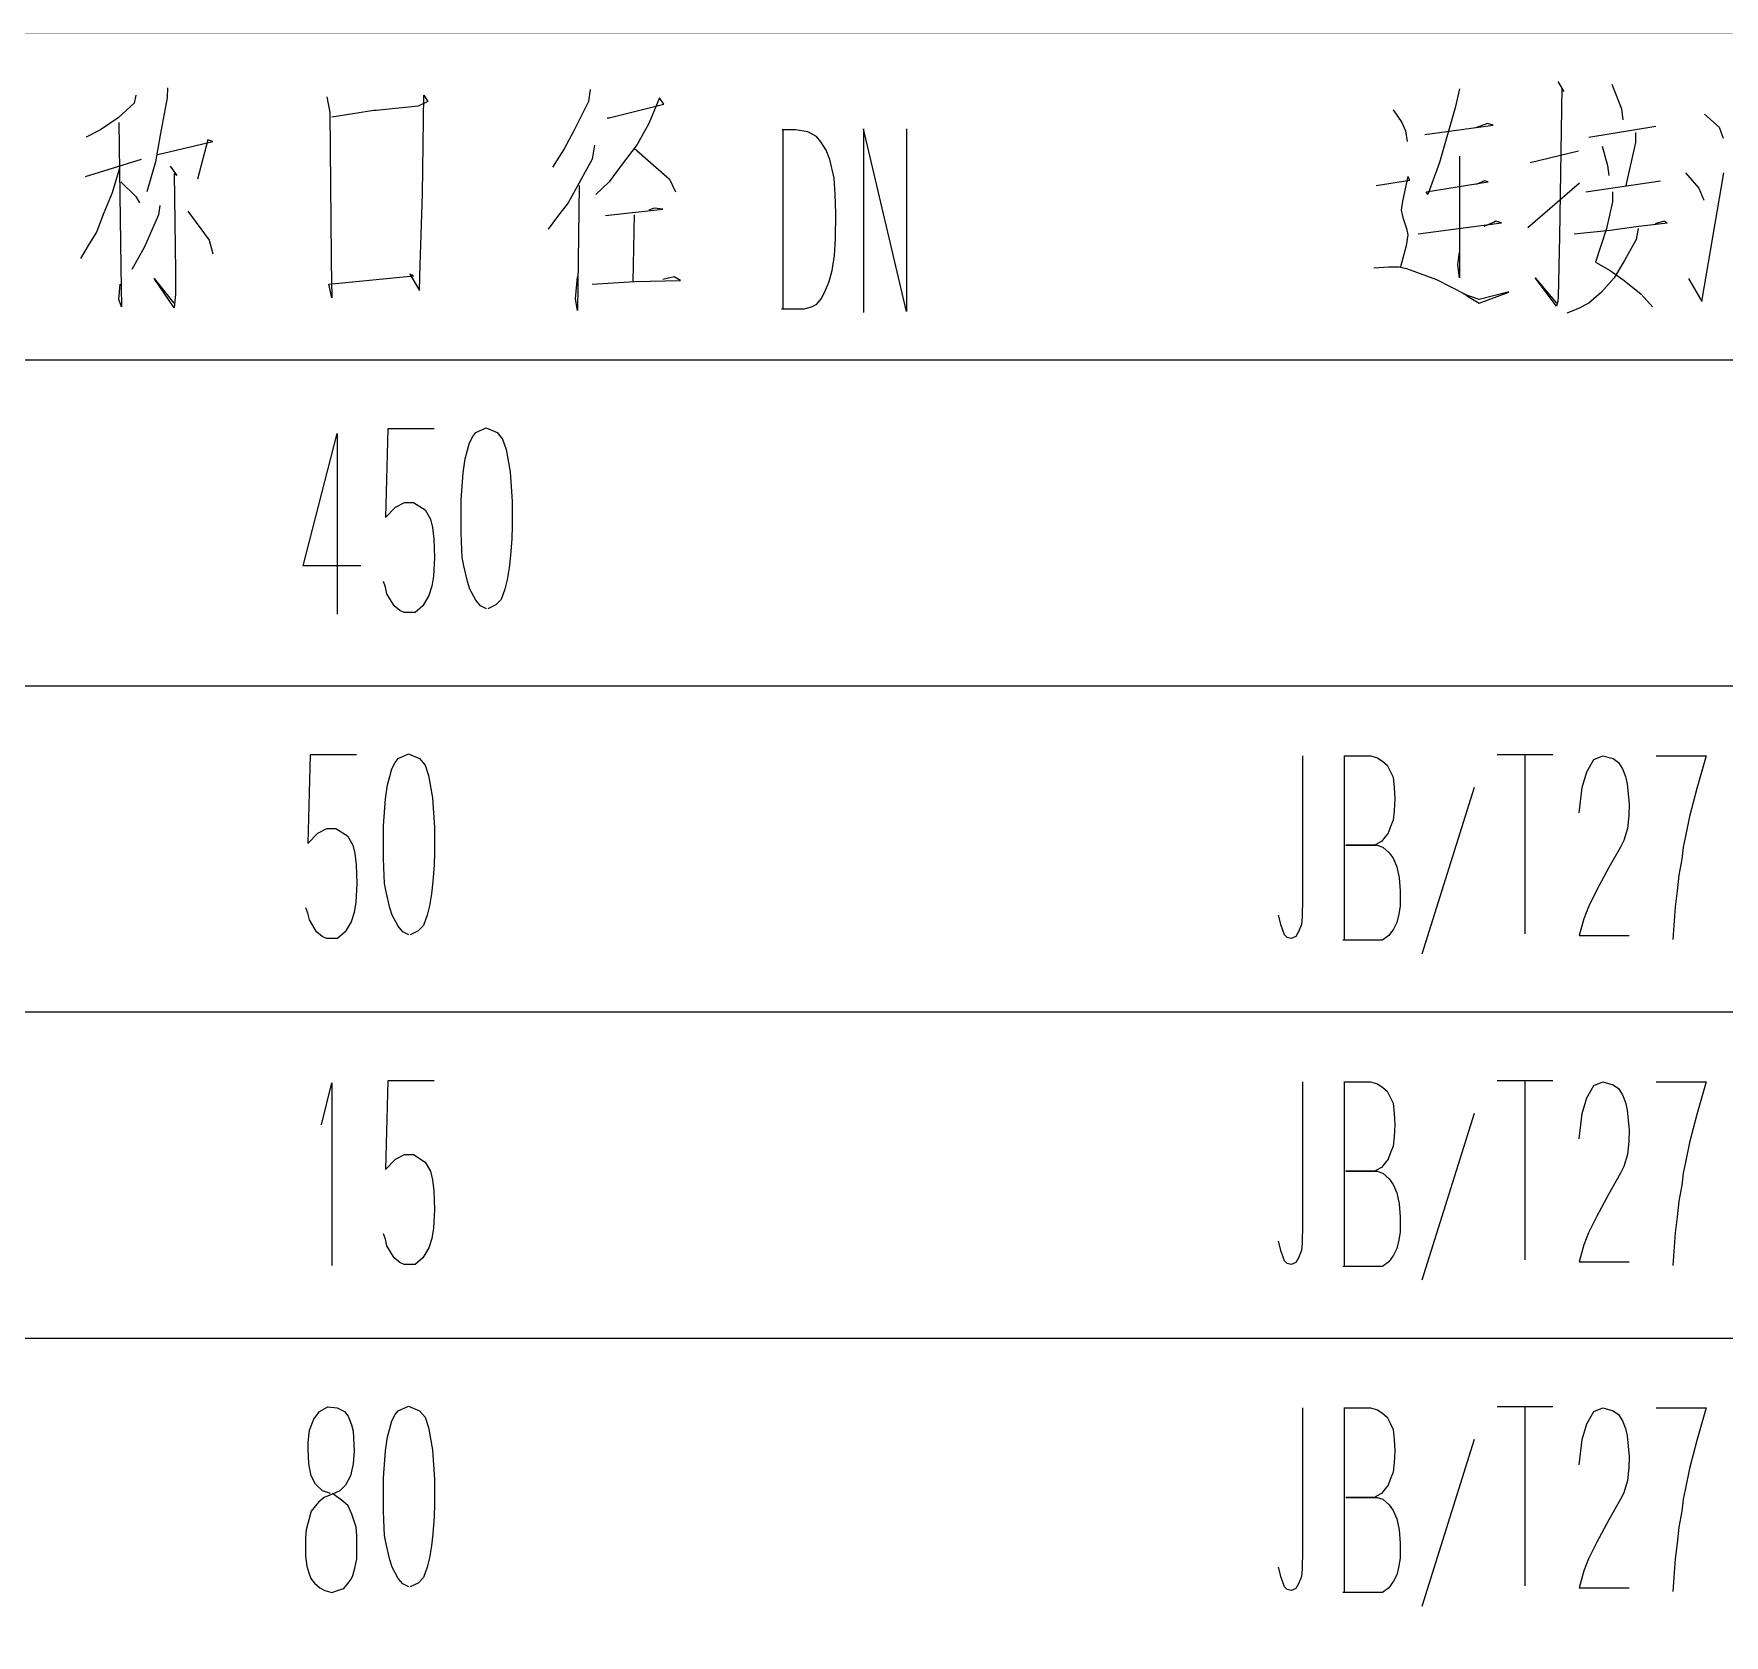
# Model space of a CAD drawing. Extents: x 0 to 8410, y 0 to 11890.
# Drawn here: x 6794.4 to 7157.3, y 7484.3 to 7828.1 of the extents above; entities that cross this region are included whole.
import ezdxf

# ---------------------------------------------------------------- set-up
doc = ezdxf.new("R2010")
doc.units = 0
doc.header["$MEASUREMENT"] = 0
doc.layers.add('6', color=7, linetype='Continuous')

msp = doc.modelspace()

# ---------------------------------------------------------------- linework, layer by layer
at = {"layer": '6'}
for p, q in [((6823.17, 7816.54), (6823.04, 7814.38)), ((6913.89, 7816.15), (6913.5, 7813.6)), ((7100.51, 7816.34), (7099.59, 7812.22)), ((7121.56, 7817.91), (7122.86, 7815.75)), ((7122.47, 7816.54), (7121.95, 7784.58)), ((7122.86, 7815.75), (7122.47, 7816.54)), ((7133.19, 7817.32), (7135.28, 7812.03)), ((6815.98, 7813.2), (6812.58, 7810.07)), ((6816.37, 7814.97), (6815.98, 7813.2)), ((6823.04, 7814.38), (6821.6, 7806.34)), ((6857.35, 7814.58), (6858.01, 7811.24)), ((6876.96, 7812.62), (6867.94, 7811.64)), ((6879.05, 7813.6), (6876.96, 7812.62)), ((6877.88, 7793.79), (6878.14, 7814.97)), ((6878.14, 7814.97), (6879.05, 7813.6)), ((6913.5, 7813.6), (6910.36, 7807.32)), ((6917.94, 7810.07), (6929.71, 7813.01)), ((6928.79, 7814.38), (6926.44, 7808.89)), ((6929.71, 7813.01), (6928.79, 7814.38)), ((6812.58, 7810.07), (6808.79, 7807.52)), ((6812.71, 7809.09), (6813.11, 7778.11)), ((6858.01, 7811.24), (6858.27, 7780.26)), ((6867.42, 7811.64), (6858.4, 7810.26)), ((6867.94, 7811.64), (6867.42, 7811.64)), ((6917.55, 7810.07), (6917.94, 7810.07)), ((6926.44, 7808.89), (6923.96, 7804.38)), ((7086.26, 7811.83), (7088.09, 7809.09)), ((7088.09, 7809.09), (7088.88, 7807.32)), ((7099.59, 7812.22), (7096.2, 7800.46)), ((7106.52, 7808.89), (7103.91, 7807.91)), ((7107.7, 7808.5), (7106.52, 7808.89)), ((7135.28, 7812.03), (7135.54, 7809.68)), ((7153.06, 7810.85), (7156.2, 7808.11)), ((6808.79, 7807.52), (6805.65, 7805.95)), ((6821.6, 7806.34), (6820.56, 7800.66)), ((6831.8, 7805.36), (6829.58, 7796.93)), ((6832.84, 7804.97), (6831.8, 7805.36)), ((6910.36, 7807.32), (6908.27, 7803.4)), ((6957.94, 7807.51), (6955.07, 7807.51)), ((6955.2, 7807.51), (6955.2, 7769.11)), ((6960.62, 7807.11), (6957.94, 7807.51)), ((6962.45, 7806.11), (6960.62, 7807.11)), ((6963.37, 7804.91), (6962.45, 7806.11)), ((6981.8, 7768.51), (6972.52, 7807.71)), ((6972.52, 7807.71), (6972.52, 7768.31)), ((6981.8, 7807.71), (6981.8, 7768.51)), ((7088.88, 7807.32), (7089.27, 7804.97)), ((7093.06, 7806.54), (7107.7, 7808.5)), ((7128.22, 7805.95), (7142.6, 7808.3)), ((7138.29, 7806.93), (7138.29, 7804.77)), ((7156.2, 7808.11), (7157.11, 7805.75)), ((6821.08, 7802.22), (6832.84, 7804.97)), ((6908.27, 7803.4), (6905.79, 7799.48)), ((6914.81, 7804.19), (6914.28, 7801.24)), ((6923.96, 7804.38), (6920.56, 7799.87)), ((6923.3, 7803.6), (6930.88, 7796.93)), ((6964.54, 7803.11), (6963.37, 7804.91)), ((6965.33, 7801.11), (6964.54, 7803.11)), ((7100.51, 7801.83), (7100.51, 7775.75)), ((7115.67, 7800.46), (7126, 7803.01)), ((7131.1, 7803.99), (7132.27, 7799.87)), ((7138.29, 7804.77), (7136.2, 7795.56)), ((6805.52, 7797.52), (6817.55, 7801.24)), ((6812.84, 7799.28), (6811.28, 7793.99)), ((6820.56, 7800.66), (6818.73, 7794.19)), ((6823.69, 7799.68), (6825.13, 7797.71)), ((6825.13, 7797.71), (6824.61, 7798.11)), ((6824.61, 7798.11), (6824.87, 7777.13)), ((6914.28, 7801.24), (6911.54, 7796.15)), ((6920.56, 7799.87), (6917.94, 7796.34)), ((6966.24, 7797.11), (6965.33, 7801.11)), ((7096.2, 7800.46), (7093.71, 7793.6)), ((7132.27, 7799.87), (7132.54, 7797.71)), ((7149.01, 7798.3), (7151.88, 7794.97)), ((7152.53, 7770.66), (7157.24, 7798.3)), ((6813.11, 7796.34), (6816.37, 7793.2)), ((6911.54, 7796.15), (6909.18, 7791.83)), ((6911.54, 7795.56), (6911.15, 7768.7)), ((6917.94, 7796.34), (6915.07, 7793.6)), ((6930.88, 7796.93), (6932.19, 7794.19)), ((6966.5, 7793.71), (6966.24, 7797.11)), ((7082.6, 7795.56), (7089.79, 7796.73)), ((7089.4, 7797.52), (7088.22, 7792.22)), ((7089.79, 7796.73), (7089.4, 7797.52)), ((7093.32, 7794.19), (7106.65, 7796.34)), ((7105.87, 7796.54), (7104.04, 7795.75)), ((7106.65, 7796.34), (7105.87, 7796.54)), ((7115.15, 7786.54), (7126.26, 7796.15)), ((7127.57, 7794.19), (7143.65, 7796.54)), ((7151.88, 7794.97), (7152.93, 7792.42)), ((6811.28, 7793.99), (6809.45, 7789.68)), ((6816.37, 7793.2), (6817.16, 7791.83)), ((6821.47, 7791.24), (6821.21, 7789.28)), ((6877.62, 7784.97), (6877.88, 7793.79)), ((6909.18, 7791.83), (6906.83, 7788.89)), ((6927.62, 7790.66), (6926.44, 7790.26)), ((6929.45, 7790.46), (6927.62, 7790.66)), ((6966.64, 7789.51), (6966.5, 7793.71)), ((7088.22, 7792.22), (7087.96, 7790.26)), ((7093.71, 7793.6), (7093.32, 7794.19)), ((7133.32, 7792.03), (7132.01, 7786.34)), ((7133.32, 7794.19), (7133.32, 7792.03)), ((6809.45, 7789.68), (6807.88, 7785.56)), ((6821.21, 7789.28), (6818.2, 7782.42)), ((6827.48, 7790.07), (6832.06, 7783.79)), ((6906.83, 7788.89), (6904.87, 7786.15)), ((6917.16, 7789.09), (6929.45, 7790.46)), ((6923.3, 7789.28), (6923.04, 7774.97)), ((6966.57, 7784.11), (6966.64, 7789.51)), ((7087.96, 7790.26), (7088.35, 7788.7)), ((7088.35, 7788.7), (7089.14, 7786.34)), ((7091.62, 7785.17), (7109.53, 7787.52)), ((7107.96, 7787.71), (7105.74, 7786.73)), ((7108.22, 7787.91), (7107.96, 7787.71)), ((7109.53, 7787.52), (7108.22, 7787.91)), ((7138.42, 7786.73), (7145.08, 7787.52)), ((7144.43, 7787.91), (7142.47, 7787.32)), ((7145.08, 7787.52), (7144.43, 7787.91)), ((6807.88, 7785.56), (6806.31, 7783.01)), ((6832.06, 7783.79), (6832.84, 7780.85)), ((6877.35, 7778.5), (6877.62, 7784.97)), ((6966.31, 7780.51), (6966.57, 7784.11)), ((7089.4, 7784.97), (7089.01, 7782.62)), ((7089.14, 7786.34), (7089.4, 7784.97)), ((7121.95, 7784.58), (7121.69, 7771.64)), ((7125.08, 7785.17), (7132.8, 7785.95)), ((7132.01, 7786.34), (7129.66, 7779.09)), ((7132.8, 7785.95), (7138.42, 7786.73)), ((7138.42, 7783.99), (7135.93, 7779.48)), ((7138.81, 7786.34), (7138.42, 7783.99)), ((6806.31, 7783.01), (6804.48, 7779.87)), ((6818.2, 7782.42), (6815.46, 7777.52)), ((6858.27, 7780.26), (6858.27, 7779.09)), ((6965.79, 7777.31), (6966.31, 7780.51)), ((7089.01, 7782.62), (7087.83, 7778.11)), ((7100.12, 7778.5), (7100.51, 7781.24)), ((6813.11, 7778.11), (6813.24, 7769.48)), ((6824.87, 7777.13), (6824.87, 7772.22)), ((6857.75, 7774.38), (6875.92, 7776.15)), ((6858.27, 7779.09), (6858.4, 7771.44)), ((6875.92, 7776.15), (6875.13, 7776.54)), ((6875.13, 7776.54), (6877.22, 7773.01)), ((6877.22, 7773.01), (6877.35, 7778.5)), ((6965.2, 7774.91), (6965.79, 7777.31)), ((7082.08, 7777.91), (7085.35, 7778.11)), ((7085.35, 7778.11), (7087.57, 7778.11)), ((7087.57, 7778.11), (7089.14, 7777.71)), ((7089.14, 7777.71), (7095.54, 7775.36)), ((7100.51, 7775.75), (7100.12, 7778.5)), ((7129.66, 7779.09), (7132.8, 7777.32)), ((7132.8, 7777.32), (7135.8, 7775.17)), ((7135.93, 7779.48), (7133.71, 7775.75)), ((6812.71, 7771.05), (6812.97, 7774.38)), ((6824.61, 7769.28), (6820.3, 7775.56)), ((6820.3, 7775.56), (6824.48, 7770.26)), ((6858.4, 7771.44), (6857.75, 7774.38)), ((6910.75, 7771.24), (6911.15, 7775.95)), ((6914.28, 7774.38), (6923.43, 7774.97)), ((6923.43, 7774.97), (6933.24, 7775.17)), ((6931.93, 7775.95), (6929.45, 7775.36)), ((6933.24, 7775.17), (6931.93, 7775.95)), ((6963.5, 7771.31), (6964.41, 7773.11)), ((6964.41, 7773.11), (6965.2, 7774.91)), ((7095.54, 7775.36), (7101.69, 7772.22)), ((7104.69, 7770.26), (7111.1, 7772.62)), ((7110.84, 7772.62), (7104.69, 7771.05)), ((7111.1, 7772.62), (7110.84, 7772.62)), ((7121.29, 7769.68), (7116.72, 7775.75)), ((7116.72, 7775.75), (7121.29, 7770.26)), ((7130.97, 7772.62), (7128.22, 7770.26)), ((7133.71, 7775.75), (7130.97, 7772.62)), ((7135.8, 7775.17), (7139.46, 7772.22)), ((7149.66, 7775.56), (7152.53, 7770.66)), ((6813.24, 7769.48), (6812.71, 7771.05)), ((6824.87, 7772.22), (6824.61, 7769.28)), ((6911.15, 7768.7), (6910.75, 7771.24)), ((6954.94, 7769.11), (6959.84, 7769.11)), ((6959.84, 7769.11), (6961.41, 7769.51)), ((6961.41, 7769.51), (6962.52, 7770.11)), ((6962.52, 7770.11), (6963.5, 7771.31)), ((7104.69, 7771.05), (7101.42, 7772.22)), ((7101.69, 7772.22), (7102.21, 7771.83)), ((7102.21, 7771.83), (7104.69, 7770.26)), ((7121.56, 7770.66), (7121.29, 7769.68)), ((7121.69, 7771.64), (7121.56, 7770.66)), ((7125.87, 7769.09), (7123.52, 7768.11)), ((7128.22, 7770.26), (7125.87, 7769.09)), ((7139.46, 7772.22), (7141.95, 7769.48)), ((6510, 7758.11), (8310, 7758.11)), ((6889.34, 7742.5), (6891.56, 7743.5)), ((6891.56, 7743.5), (6893.91, 7742.5)), ((6852.28, 7713.9), (6859.6, 7742.3)), ((6859.6, 7742.3), (6859.6, 7703.5)), ((6870.45, 7743.3), (6869.92, 7724.3)), ((6880.38, 7743.3), (6870.45, 7743.3)), ((6887.51, 7738.7), (6887.96, 7740.3)), ((6887.96, 7740.3), (6888.68, 7741.7)), ((6888.68, 7741.7), (6889.34, 7742.5)), ((6893.91, 7742.5), (6895.09, 7741.1)), ((6895.09, 7741.1), (6895.81, 7738.9)), ((6886.59, 7733.9), (6887.05, 7736.9)), ((6887.05, 7736.9), (6887.51, 7738.7)), ((6895.81, 7738.9), (6896.72, 7734.1)), ((6886.2, 7728.1), (6886.59, 7733.9)), ((6896.72, 7734.1), (6897.11, 7727.7)), ((6869.92, 7724.3), (6872.08, 7726.5)), ((6872.08, 7726.5), (6874.04, 7727.5)), ((6874.04, 7727.5), (6875.94, 7727.5)), ((6875.94, 7727.5), (6878.42, 7725.9)), ((6878.42, 7725.9), (6879.6, 7723.9)), ((6886.2, 7721.1), (6886.2, 7728.1)), ((6897.11, 7727.7), (6897.11, 7722.5)), ((6879.6, 7723.9), (6880.06, 7722.1)), ((6880.06, 7722.1), (6880.32, 7719.7)), ((6897.11, 7722.5), (6897.05, 7719.7)), ((6880.32, 7719.7), (6880.45, 7715.7)), ((6886.27, 7719.1), (6886.2, 7721.1)), ((6886.4, 7715.7), (6886.27, 7719.1)), ((6897.05, 7719.7), (6896.79, 7716.1)), ((6880.45, 7715.7), (6880.25, 7711.7)), ((6886.72, 7713.9), (6886.4, 7715.7)), ((6896.79, 7716.1), (6896.46, 7713.5)), ((6864.63, 7713.9), (6852.28, 7713.9)), ((6880.25, 7711.7), (6879.86, 7709.5)), ((6887.51, 7710.5), (6886.72, 7713.9)), ((6896.07, 7710.9), (6895.55, 7708.9)), ((6896.46, 7713.5), (6896.07, 7710.9)), ((6869.92, 7709.3), (6869.53, 7710.5)), ((6870.25, 7707.9), (6869.92, 7709.3)), ((6871.82, 7705.3), (6870.25, 7707.9)), ((6879.27, 7707.5), (6877.96, 7705.3)), ((6879.86, 7709.5), (6879.27, 7707.5)), ((6888.03, 7708.9), (6887.51, 7710.5)), ((6889.34, 7706.5), (6888.03, 7708.9)), ((6895.55, 7708.9), (6894.76, 7706.7)), ((6873, 7704.3), (6871.82, 7705.3)), ((6873.98, 7703.9), (6873, 7704.3)), ((6876.33, 7703.9), (6873.98, 7703.9)), ((6877.96, 7705.3), (6876.33, 7703.9)), ((6890.32, 7705.3), (6889.34, 7706.5)), ((6891.62, 7704.7), (6890.32, 7705.3)), ((6893.65, 7705.5), (6891.89, 7704.7)), ((6894.76, 7706.7), (6893.65, 7705.5)), ((6510, 7688.11), (8310, 7688.11)), ((6853.78, 7673.3), (6853.26, 7654.3)), ((6863.72, 7673.3), (6853.78, 7673.3)), ((6871.3, 7670.3), (6872.02, 7671.7)), ((6872.02, 7671.7), (6872.67, 7672.5)), ((6872.67, 7672.5), (6874.89, 7673.5)), ((6874.89, 7673.5), (6877.25, 7672.5)), ((6877.25, 7672.5), (6878.42, 7671.1)), ((6878.42, 7671.1), (6879.14, 7668.9)), ((7066.8, 7673.1), (7066.8, 7642.5)), ((7075.69, 7673.1), (7081.38, 7673.1)), ((7075.82, 7633.5), (7075.82, 7673.1)), ((7081.38, 7673.1), (7082.88, 7672.7)), ((7082.88, 7672.7), (7084.06, 7671.9)), ((7084.06, 7671.9), (7084.97, 7671.1)), ((7084.97, 7671.1), (7085.69, 7669.7)), ((7120.53, 7673.3), (7108.57, 7673.3)), ((7114.52, 7673.3), (7114.52, 7634.9)), ((7127.85, 7669.7), (7129.35, 7672.3)), ((7129.35, 7672.3), (7131.25, 7673.1)), ((7131.25, 7673.1), (7133.47, 7672.5)), ((7133.47, 7672.5), (7134.65, 7671.7)), ((7134.65, 7671.7), (7135.5, 7670.3)), ((7142.69, 7673.1), (7153.47, 7673.1)), ((7153.47, 7673.1), (7152.56, 7670.1)), ((6870.38, 7666.9), (6870.84, 7668.7)), ((6870.84, 7668.7), (6871.3, 7670.3)), ((6879.14, 7668.9), (6880.06, 7664.1)), ((7085.69, 7669.7), (7086.22, 7668.5)), ((7086.22, 7668.5), (7086.48, 7666.3)), ((7126.8, 7666.3), (7127.85, 7669.7)), ((7135.5, 7670.3), (7136.09, 7668.7)), ((7136.09, 7668.7), (7136.48, 7667.1)), ((7152.56, 7670.1), (7151.44, 7666.1)), ((6869.53, 7658.1), (6869.92, 7663.9)), ((6869.92, 7663.9), (6870.38, 7666.9)), ((6880.06, 7664.1), (6880.45, 7657.7)), ((7086.48, 7666.3), (7086.61, 7663.9)), ((7086.61, 7663.9), (7086.48, 7661.3)), ((7103.6, 7666.3), (7092.42, 7630.5)), ((7126.15, 7660.9), (7126.8, 7666.3)), ((7136.48, 7667.1), (7136.93, 7662.7)), ((7151.44, 7666.1), (7149.88, 7660.1)), ((7086.48, 7661.3), (7086.22, 7659.3)), ((7136.8, 7660.3), (7136.54, 7657.5)), ((7136.93, 7662.7), (7136.8, 7660.3)), ((7149.88, 7660.1), (7148.9, 7655.5)), ((6853.26, 7654.3), (6855.42, 7656.5)), ((6855.42, 7656.5), (6857.38, 7657.5)), ((6857.38, 7657.5), (6859.27, 7657.5)), ((6859.27, 7657.5), (6861.75, 7655.9)), ((6869.53, 7651.1), (6869.53, 7658.1)), ((6880.45, 7657.7), (6880.45, 7652.5)), ((7085.17, 7656.5), (7084.52, 7655.7)), ((7085.63, 7657.7), (7085.17, 7656.5)), ((7086.22, 7659.3), (7085.63, 7657.7)), ((7136.54, 7657.5), (7135.76, 7654.9)), ((6861.75, 7655.9), (6862.93, 7653.9)), ((6862.93, 7653.9), (6863.39, 7652.1)), ((7082.36, 7653.9), (7076.08, 7653.9)), ((7076.08, 7653.9), (7082.82, 7653.9)), ((7082.55, 7654.1), (7082.36, 7653.9)), ((7083.73, 7654.7), (7082.55, 7654.1)), ((7082.82, 7653.9), (7084.06, 7653.5)), ((7084.52, 7655.7), (7083.73, 7654.7)), ((7084.06, 7653.5), (7085.37, 7652.3)), ((7135.04, 7653.5), (7132.56, 7649.1)), ((7135.76, 7654.9), (7135.04, 7653.5)), ((7148.5, 7653.5), (7148.18, 7650.9)), ((7148.9, 7655.5), (7148.5, 7653.5)), ((6863.39, 7652.1), (6863.65, 7649.7)), ((6863.65, 7649.7), (6863.78, 7645.7)), ((6869.6, 7649.1), (6869.53, 7651.1)), ((6869.73, 7645.7), (6869.6, 7649.1)), ((6880.38, 7649.7), (6880.12, 7646.1)), ((6880.45, 7652.5), (6880.38, 7649.7)), ((7085.37, 7652.3), (7086.28, 7651.1)), ((7086.28, 7651.1), (7087, 7649.3)), ((7087, 7649.3), (7087.52, 7646.9)), ((7132.56, 7649.1), (7129.94, 7644.3)), ((7148.18, 7650.9), (7147.59, 7647.5)), ((6863.78, 7645.7), (6863.59, 7641.7)), ((6870.06, 7643.9), (6869.73, 7645.7)), ((6880.12, 7646.1), (6879.79, 7643.5)), ((7087.52, 7646.9), (7087.78, 7644.1)), ((7147.59, 7647.5), (7147.2, 7644.1)), ((6870.84, 7640.5), (6870.06, 7643.9)), ((6879.79, 7643.5), (6879.4, 7640.9)), ((7066.8, 7642.5), (7066.74, 7638.5)), ((7087.78, 7644.1), (7087.72, 7640.9)), ((7129.94, 7644.3), (7128.18, 7640.7)), ((7147.2, 7644.1), (7146.8, 7640.7)), ((6853.26, 7639.3), (6852.87, 7640.5)), ((6853.59, 7637.9), (6853.26, 7639.3)), ((6863.19, 7639.5), (6862.6, 7637.5)), ((6863.59, 7641.7), (6863.19, 7639.5)), ((6871.36, 7638.9), (6870.84, 7640.5)), ((6872.67, 7636.5), (6871.36, 7638.9)), ((6878.88, 7638.9), (6878.1, 7636.7)), ((6879.4, 7640.9), (6878.88, 7638.9)), ((7062.23, 7636.7), (7061.64, 7638.9)), ((7066.74, 7638.5), (7066.54, 7636.9)), ((7087.46, 7639.1), (7087, 7637.3)), ((7087.72, 7640.9), (7087.46, 7639.1)), ((7128.18, 7640.7), (7127.2, 7638.1)), ((7146.8, 7640.7), (7146.28, 7633.7)), ((6855.15, 7635.3), (6853.59, 7637.9)), ((6856.33, 7634.3), (6855.15, 7635.3)), ((6861.3, 7635.3), (6859.66, 7633.9)), ((6862.6, 7637.5), (6861.3, 7635.3)), ((6873.65, 7635.3), (6872.67, 7636.5)), ((6874.96, 7634.7), (6873.65, 7635.3)), ((6876.98, 7635.5), (6875.22, 7634.7)), ((6878.1, 7636.7), (6876.98, 7635.5)), ((7062.95, 7634.7), (7062.23, 7636.7)), ((7063.47, 7634.1), (7062.95, 7634.7)), ((7065.89, 7635.3), (7065.37, 7634.3)), ((7066.54, 7636.9), (7065.89, 7635.3)), ((7086.35, 7635.9), (7085.3, 7634.5)), ((7087, 7637.3), (7086.35, 7635.9)), ((7127.2, 7638.1), (7126.15, 7634.5)), ((6857.31, 7633.9), (6856.33, 7634.3)), ((6859.66, 7633.9), (6857.31, 7633.9)), ((7064.38, 7633.9), (7063.47, 7634.1)), ((7065.37, 7634.3), (7064.38, 7633.9)), ((7083.93, 7633.5), (7075.43, 7633.5)), ((7085.3, 7634.5), (7083.93, 7633.5)), ((7126.15, 7634.5), (7136.93, 7634.5)), ((6510, 7618.11), (8310, 7618.11)), ((6856.2, 7593.9), (6858.42, 7602.9)), ((6858.42, 7602.9), (6858.42, 7563.7)), ((6870.45, 7603.3), (6869.92, 7584.3)), ((6880.38, 7603.3), (6870.45, 7603.3)), ((7066.8, 7603.1), (7066.8, 7572.5)), ((7075.69, 7603.1), (7081.38, 7603.1)), ((7075.82, 7563.5), (7075.82, 7603.1)), ((7081.38, 7603.1), (7082.88, 7602.7)), ((7082.88, 7602.7), (7084.06, 7601.9)), ((7120.53, 7603.3), (7108.57, 7603.3)), ((7114.52, 7603.3), (7114.52, 7564.9)), ((7127.85, 7599.7), (7129.35, 7602.3)), ((7129.35, 7602.3), (7131.25, 7603.1)), ((7131.25, 7603.1), (7133.47, 7602.5)), ((7133.47, 7602.5), (7134.65, 7601.7)), ((7142.69, 7603.1), (7153.47, 7603.1)), ((7153.47, 7603.1), (7152.56, 7600.1)), ((7084.06, 7601.9), (7084.97, 7601.1)), ((7084.97, 7601.1), (7085.69, 7599.7)), ((7085.69, 7599.7), (7086.22, 7598.5)), ((7086.22, 7598.5), (7086.48, 7596.3)), ((7126.8, 7596.3), (7127.85, 7599.7)), ((7134.65, 7601.7), (7135.5, 7600.3)), ((7135.5, 7600.3), (7136.09, 7598.7)), ((7136.09, 7598.7), (7136.48, 7597.1)), ((7152.56, 7600.1), (7151.44, 7596.1)), ((7086.48, 7596.3), (7086.61, 7593.9)), ((7103.6, 7596.3), (7092.42, 7560.5)), ((7126.15, 7590.9), (7126.8, 7596.3)), ((7136.48, 7597.1), (7136.93, 7592.7)), ((7151.44, 7596.1), (7149.88, 7590.1)), ((7086.48, 7591.3), (7086.22, 7589.3)), ((7086.61, 7593.9), (7086.48, 7591.3)), ((7136.93, 7592.7), (7136.8, 7590.3)), ((6872.08, 7586.5), (6874.04, 7587.5)), ((6874.04, 7587.5), (6875.94, 7587.5)), ((6875.94, 7587.5), (6878.42, 7585.9)), ((7085.63, 7587.7), (7085.17, 7586.5)), ((7086.22, 7589.3), (7085.63, 7587.7)), ((7136.54, 7587.5), (7135.76, 7584.9)), ((7136.8, 7590.3), (7136.54, 7587.5)), ((7149.88, 7590.1), (7148.9, 7585.5)), ((6869.92, 7584.3), (6872.08, 7586.5)), ((6878.42, 7585.9), (6879.6, 7583.9)), ((6879.6, 7583.9), (6880.06, 7582.1)), ((7082.36, 7583.9), (7076.08, 7583.9)), ((7076.08, 7583.9), (7082.82, 7583.9)), ((7082.55, 7584.1), (7082.36, 7583.9)), ((7083.73, 7584.7), (7082.55, 7584.1)), ((7082.82, 7583.9), (7084.06, 7583.5)), ((7084.52, 7585.7), (7083.73, 7584.7)), ((7085.17, 7586.5), (7084.52, 7585.7)), ((7135.76, 7584.9), (7135.04, 7583.5)), ((7148.9, 7585.5), (7148.5, 7583.5)), ((6880.06, 7582.1), (6880.32, 7579.7)), ((7084.06, 7583.5), (7085.37, 7582.3)), ((7085.37, 7582.3), (7086.28, 7581.1)), ((7086.28, 7581.1), (7087, 7579.3)), ((7135.04, 7583.5), (7132.56, 7579.1)), ((7148.18, 7580.9), (7147.59, 7577.5)), ((7148.5, 7583.5), (7148.18, 7580.9)), ((6880.32, 7579.7), (6880.45, 7575.7)), ((7087, 7579.3), (7087.52, 7576.9)), ((7087.52, 7576.9), (7087.78, 7574.1)), ((7132.56, 7579.1), (7129.94, 7574.3)), ((7147.59, 7577.5), (7147.2, 7574.1)), ((6880.45, 7575.7), (6880.25, 7571.7)), ((7087.78, 7574.1), (7087.72, 7570.9)), ((7129.94, 7574.3), (7128.18, 7570.7)), ((7147.2, 7574.1), (7146.8, 7570.7)), ((6869.92, 7569.3), (6869.53, 7570.5)), ((6870.25, 7567.9), (6869.92, 7569.3)), ((6879.86, 7569.5), (6879.27, 7567.5)), ((6880.25, 7571.7), (6879.86, 7569.5)), ((7066.8, 7572.5), (7066.74, 7568.5)), ((7087.72, 7570.9), (7087.46, 7569.1)), ((7128.18, 7570.7), (7127.2, 7568.1)), ((7146.8, 7570.7), (7146.28, 7563.7)), ((6871.82, 7565.3), (6870.25, 7567.9)), ((6879.27, 7567.5), (6877.96, 7565.3)), ((7062.23, 7566.7), (7061.64, 7568.9)), ((7062.95, 7564.7), (7062.23, 7566.7)), ((7066.54, 7566.9), (7065.89, 7565.3)), ((7066.74, 7568.5), (7066.54, 7566.9)), ((7086.35, 7565.9), (7085.3, 7564.5)), ((7087, 7567.3), (7086.35, 7565.9)), ((7087.46, 7569.1), (7087, 7567.3)), ((7127.2, 7568.1), (7126.15, 7564.5)), ((6873, 7564.3), (6871.82, 7565.3)), ((6873.98, 7563.9), (6873, 7564.3)), ((6876.33, 7563.9), (6873.98, 7563.9)), ((6877.96, 7565.3), (6876.33, 7563.9)), ((7063.47, 7564.1), (7062.95, 7564.7)), ((7064.38, 7563.9), (7063.47, 7564.1)), ((7065.37, 7564.3), (7064.38, 7563.9)), ((7065.89, 7565.3), (7065.37, 7564.3)), ((7083.93, 7563.5), (7075.43, 7563.5)), ((7085.3, 7564.5), (7083.93, 7563.5)), ((7126.15, 7564.5), (7136.93, 7564.5)), ((6510, 7548.11), (8310, 7548.11)), ((6855.74, 7532.3), (6857.57, 7533.3)), ((6857.57, 7533.3), (6859.53, 7533.1)), ((6859.53, 7533.1), (6861.17, 7532.3)), ((6872.67, 7532.5), (6874.89, 7533.5)), ((6874.89, 7533.5), (6877.25, 7532.5)), ((7066.8, 7533.1), (7066.8, 7502.5)), ((7075.69, 7533.1), (7081.38, 7533.1)), ((7075.82, 7493.5), (7075.82, 7533.1)), ((7081.38, 7533.1), (7082.88, 7532.7)), ((7120.53, 7533.3), (7108.57, 7533.3)), ((7114.52, 7533.3), (7114.52, 7494.9)), ((7129.35, 7532.3), (7131.25, 7533.1)), ((7131.25, 7533.1), (7133.47, 7532.5)), ((7142.69, 7533.1), (7153.47, 7533.1)), ((7153.47, 7533.1), (7152.56, 7530.1)), ((6853.65, 7528.3), (6854.57, 7530.7)), ((6854.57, 7530.7), (6855.74, 7532.3)), ((6861.17, 7532.3), (6861.95, 7531.3)), ((6861.95, 7531.3), (6862.67, 7529.5)), ((6862.67, 7529.5), (6863, 7528.1)), ((6870.84, 7528.7), (6871.3, 7530.3)), ((6871.3, 7530.3), (6872.02, 7531.7)), ((6872.02, 7531.7), (6872.67, 7532.5)), ((6877.25, 7532.5), (6878.42, 7531.1)), ((6878.42, 7531.1), (6879.14, 7528.9)), ((7082.88, 7532.7), (7084.06, 7531.9)), ((7084.06, 7531.9), (7084.97, 7531.1)), ((7084.97, 7531.1), (7085.69, 7529.7)), ((7085.69, 7529.7), (7086.22, 7528.5)), ((7126.8, 7526.3), (7127.85, 7529.7)), ((7127.85, 7529.7), (7129.35, 7532.3)), ((7133.47, 7532.5), (7134.65, 7531.7)), ((7134.65, 7531.7), (7135.5, 7530.3)), ((7135.5, 7530.3), (7136.09, 7528.7)), ((7152.56, 7530.1), (7151.44, 7526.1)), ((6853.32, 7525.7), (6853.65, 7528.3)), ((6863, 7528.1), (6863.19, 7523.9)), ((6869.92, 7523.9), (6870.38, 7526.9)), ((6870.38, 7526.9), (6870.84, 7528.7)), ((6879.14, 7528.9), (6880.06, 7524.1)), ((7086.22, 7528.5), (7086.48, 7526.3)), ((7086.48, 7526.3), (7086.61, 7523.9)), ((7103.6, 7526.3), (7092.42, 7490.5)), ((7126.15, 7520.9), (7126.8, 7526.3)), ((7136.09, 7528.7), (7136.48, 7527.1)), ((7136.48, 7527.1), (7136.93, 7522.7)), ((7151.44, 7526.1), (7149.88, 7520.1)), ((6853.32, 7524.3), (6853.32, 7525.7)), ((6853.45, 7521.1), (6853.32, 7524.3)), ((6863.19, 7523.9), (6863, 7521.1)), ((6869.53, 7518.1), (6869.92, 7523.9)), ((6880.06, 7524.1), (6880.45, 7517.7)), ((7086.61, 7523.9), (7086.48, 7521.3)), ((7136.93, 7522.7), (7136.8, 7520.3)), ((6853.98, 7518.5), (6853.45, 7521.1)), ((6854.89, 7516.7), (6853.98, 7518.5)), ((6862.41, 7518.5), (6861.36, 7516.5)), ((6863, 7521.1), (6862.41, 7518.5)), ((7086.22, 7519.3), (7085.63, 7517.7)), ((7086.48, 7521.3), (7086.22, 7519.3)), ((7136.8, 7520.3), (7136.54, 7517.5)), ((7149.88, 7520.1), (7148.9, 7515.5)), ((6856.4, 7515.3), (6854.89, 7516.7)), ((6858.1, 7514.7), (6856.4, 7515.3)), ((6859.21, 7514.9), (6856.79, 7513.9)), ((6860.12, 7515.3), (6859.21, 7514.9)), ((6861.36, 7516.5), (6860.12, 7515.3)), ((6869.53, 7511.1), (6869.53, 7518.1)), ((6880.45, 7517.7), (6880.45, 7512.5)), ((7084.52, 7515.7), (7083.73, 7514.7)), ((7085.17, 7516.5), (7084.52, 7515.7)), ((7085.63, 7517.7), (7085.17, 7516.5)), ((7135.76, 7514.9), (7135.04, 7513.5)), ((7136.54, 7517.5), (7135.76, 7514.9)), ((7148.9, 7515.5), (7148.5, 7513.5)), ((6854.89, 7512.1), (6853.98, 7510.9)), ((6855.55, 7512.9), (6854.89, 7512.1)), ((6856.79, 7513.9), (6855.55, 7512.9)), ((6860.77, 7513.1), (6858.55, 7514.7)), ((6861.95, 7512.1), (6860.77, 7513.1)), ((6862.74, 7510.3), (6861.95, 7512.1)), ((6880.45, 7512.5), (6880.38, 7509.7)), ((7082.36, 7513.9), (7076.08, 7513.9)), ((7076.08, 7513.9), (7082.82, 7513.9)), ((7082.55, 7514.1), (7082.36, 7513.9)), ((7083.73, 7514.7), (7082.55, 7514.1)), ((7082.82, 7513.9), (7084.06, 7513.5)), ((7084.06, 7513.5), (7085.37, 7512.3)), ((7085.37, 7512.3), (7086.28, 7511.1)), ((7135.04, 7513.5), (7132.56, 7509.1)), ((7148.5, 7513.5), (7148.18, 7510.9)), ((6853.26, 7508.3), (6852.93, 7506.9)), ((6853.98, 7510.9), (6853.26, 7508.3)), ((6863.65, 7507.5), (6862.74, 7510.3)), ((6869.6, 7509.1), (6869.53, 7511.1)), ((6869.73, 7505.7), (6869.6, 7509.1)), ((6880.38, 7509.7), (6880.12, 7506.1)), ((7086.28, 7511.1), (7087, 7509.3)), ((7087, 7509.3), (7087.52, 7506.9)), ((7132.56, 7509.1), (7129.94, 7504.3)), ((7148.18, 7510.9), (7147.59, 7507.5)), ((6852.93, 7506.9), (6852.74, 7505.3)), ((6852.74, 7505.3), (6852.74, 7503.5)), ((6863.78, 7505.7), (6863.65, 7507.5)), ((6863.78, 7503.1), (6863.78, 7505.7)), ((6870.06, 7503.9), (6869.73, 7505.7)), ((6880.12, 7506.1), (6879.79, 7503.5)), ((7087.52, 7506.9), (7087.78, 7504.1)), ((7087.78, 7504.1), (7087.72, 7500.9)), ((7129.94, 7504.3), (7128.18, 7500.7)), ((7147.2, 7504.1), (7146.8, 7500.7)), ((7147.59, 7507.5), (7147.2, 7504.1)), ((6852.74, 7503.5), (6852.8, 7501.3)), ((6852.8, 7501.3), (6853.06, 7499.1)), ((6863.39, 7498.7), (6863.78, 7500.7)), ((6863.78, 7500.7), (6863.78, 7503.1)), ((6870.84, 7500.5), (6870.06, 7503.9)), ((6871.36, 7498.9), (6870.84, 7500.5)), ((6879.4, 7500.9), (6878.88, 7498.9)), ((6879.79, 7503.5), (6879.4, 7500.9)), ((7066.8, 7502.5), (7066.74, 7498.5)), ((7087.72, 7500.9), (7087.46, 7499.1)), ((7128.18, 7500.7), (7127.2, 7498.1)), ((7146.8, 7500.7), (7146.28, 7493.7)), ((6853.06, 7499.1), (6853.45, 7497.7)), ((6853.45, 7497.7), (6853.91, 7496.5)), ((6862.6, 7496.3), (6862.93, 7497.1)), ((6862.93, 7497.1), (6863.39, 7498.7)), ((6872.67, 7496.5), (6871.36, 7498.9)), ((6878.1, 7496.7), (6876.98, 7495.5)), ((6878.88, 7498.9), (6878.1, 7496.7)), ((7062.23, 7496.7), (7061.64, 7498.9)), ((7062.95, 7494.7), (7062.23, 7496.7)), ((7066.54, 7496.9), (7065.89, 7495.3)), ((7066.74, 7498.5), (7066.54, 7496.9)), ((7087, 7497.3), (7086.35, 7495.9)), ((7087.46, 7499.1), (7087, 7497.3)), ((7127.2, 7498.1), (7126.15, 7494.5)), ((6853.91, 7496.5), (6854.7, 7495.5)), ((6854.7, 7495.5), (6855.81, 7494.5)), ((6855.81, 7494.5), (6856.92, 7493.9)), ((6856.92, 7493.9), (6858.42, 7493.5)), ((6858.42, 7493.5), (6860.25, 7494.1)), ((6860.25, 7494.1), (6860.97, 7494.3)), ((6860.97, 7494.3), (6861.95, 7495.5)), ((6861.95, 7495.5), (6862.6, 7496.3)), ((6873.65, 7495.3), (6872.67, 7496.5)), ((6874.96, 7494.7), (6873.65, 7495.3)), ((6876.98, 7495.5), (6875.22, 7494.7)), ((7063.47, 7494.1), (7062.95, 7494.7)), ((7064.38, 7493.9), (7063.47, 7494.1)), ((7065.37, 7494.3), (7064.38, 7493.9)), ((7065.89, 7495.3), (7065.37, 7494.3)), ((7083.93, 7493.5), (7075.43, 7493.5)), ((7085.3, 7494.5), (7083.93, 7493.5)), ((7086.35, 7495.9), (7085.3, 7494.5)), ((7126.15, 7494.5), (7136.93, 7494.5))]:
    msp.add_line(p, q, dxfattribs=at)
at = {"layer": '6', "const_width": 0.03}
for points in [[(6510, 7828.11), (8310, 7828.11)], [(7017.81, 6428.11), (7017.81, 7828.11)]]:
    msp.add_lwpolyline(points, dxfattribs=at)

doc.saveas('drawing.dxf')
